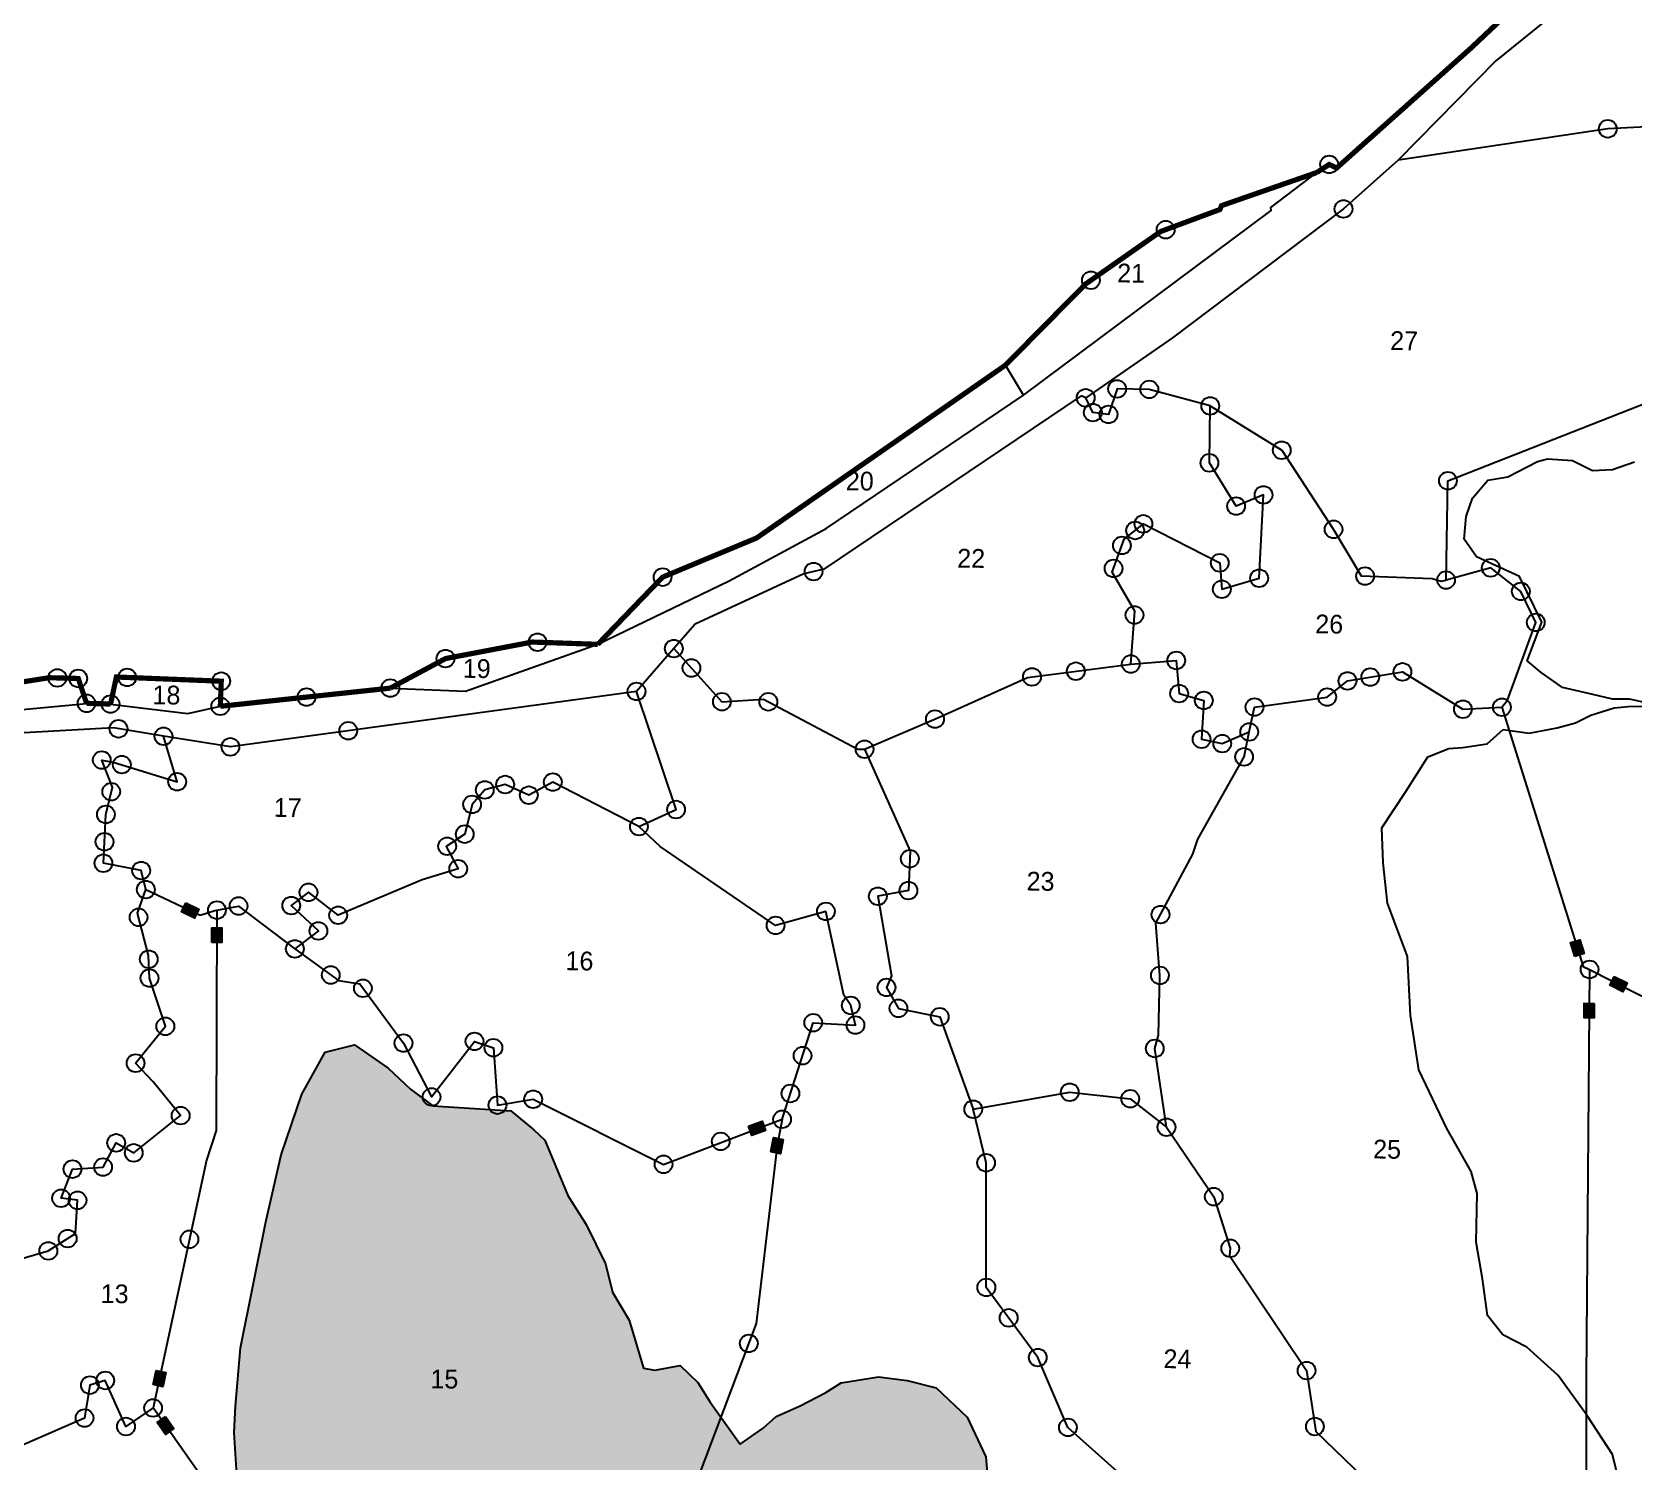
# Model space of a CAD drawing. Header units: metres. Extents: x 278897 to 282201, y 2048800 to 2051340.
# Drawn here: x 280429 to 281058, y 2049864 to 2050426 of the extents above; entities that cross this region are included whole.
import ezdxf
from ezdxf.enums import TextEntityAlignment as Align

# ---------------------------------------------------------------- set-up
doc = ezdxf.new("R2010")
doc.units = ezdxf.units.M
doc.header["$MEASUREMENT"] = 0
for name, color, linetype in [('POLY_HATCH', 12, 'Continuous'), ('POLY_PARCEL', 6, 'Continuous'), ('POLY_ROAD', 30, 'Continuous'), ('SYM_STONE', 1, 'Continuous'), ('TEXT_PARCEL', 7, 'Continuous'), ('V_BOUND_LINE', 7, 'Continuous'), ('VILLAGE BOUNDRY', 15, 'Continuous')]:
    doc.layers.add(name, color=color, linetype=linetype)
doc.styles.add('TEXT_MAP', font='KRDEV050.TTF')

# ---------------------------------------------------------------- blocks, each defined once
blk = doc.blocks.new('STONE')
blk.add_circle((0, 0), 0.851)
blk = doc.blocks.new('STONESQUAREFILLED')
blk.add_hatch(color=256).paths.add_polyline_path([(0.7, -0.48), (0.7, 0.48), (-0.7, 0.48), (-0.7, -0.48)])
blk.add_lwpolyline([(-0.7, 0.48), (0.7, 0.48), (0.7, -0.48), (-0.7, -0.48)], close=True)
blk = doc.blocks.new('684')
at = {"layer": 'POLY_HATCH'}
h = blk.add_hatch(dxfattribs=at)
h.set_pattern_fill('ZIGZAG', color=256, scale=42.484008, angle=-1.35925, style=0)
h.set_pattern_definition([(358.64075, (278699.998, 2048520.7007), (5.4349776, 5.183036), [5.310501, -5.310501]), (88.64075, (278705.307, 2048520.5747), (-5.183036, 5.4349776), [5.310501, -5.310501])])
h.paths.add_polyline_path([(281570.02, 2049488.37), (281649.15, 2049554.73), (281690.52, 2049590.84), (281682.22, 2049591.17), (281674.45, 2049587.01), (281672.12, 2049585.79), (281669.65, 2049589.42), (281667.48, 2049594.84), (281666.81, 2049598.94), (281670.27, 2049604.48), (281679.44, 2049614.23), (281686.89, 2049626.32), (281691.08, 2049630.56), (281693.17, 2049632.55), (281698.14, 2049637.29), (281702.08, 2049641.79), (281708.89, 2049648.79), (281723.08, 2049664.8), (281724.17, 2049667.84), (281731.93, 2049671.49), (281737.69, 2049677.48), (281746.59, 2049682.52), (281754.94, 2049689.73), (281758.91, 2049695.77), (281766.17, 2049699.94), (281773.62, 2049701.55), (281778.71, 2049700.41), (281782.49, 2049698.27), (281789.85, 2049701.38), (281795.81, 2049699.24), (281803, 2049700.6), (281809.46, 2049693.04), (281810.9, 2049688.91), (281809.74, 2049683.07), (281809.15, 2049680.01), (281810.15, 2049679.09), (281886.43, 2049680.26), (281902.61, 2049692.64), (281906.47, 2049694.45), (281921.4, 2049701.08), (281927.73, 2049706.81), (281935.27, 2049710.12), (281947.5, 2049716.66), (281958.93, 2049719.8), (281977.4, 2049728.25), (281989.41, 2049739.24), (282002.75, 2049752.26), (282007.8, 2049757.54), (282008.85, 2049761.96), (282005.29, 2049765.53), (281999.26, 2049769.69), (281992.13, 2049770.59), (281991.72, 2049773.2), (281992.28, 2049776.68), (281993.72, 2049783.95), (281984.43, 2049787.51), (281964.94, 2049789.4), (281945.7, 2049788.58), (281931.09, 2049788.45), (281918.33, 2049786.38), (281899.94, 2049778.68), (281884.4, 2049766.35), (281870.16, 2049762.09), (281864.61, 2049762.22), (281849.74, 2049758.13), (281835.07, 2049755.78), (281826.92, 2049753.59), (281813.57, 2049753.43), (281800.38, 2049750.1), (281789.84, 2049754.64), (281771.24, 2049760.48), (281764.49, 2049763.97), (281753.31, 2049767.89), (281748.13, 2049770.55), (281739.59, 2049772.03), (281736.83, 2049776.54), (281731.61, 2049777.45), (281723.38, 2049781.71), (281712.29, 2049782.92), (281706.63, 2049785.44), (281697.33, 2049781.85), (281689.53, 2049774.42), (281687.02, 2049769.08), (281685.72, 2049761.17), (281682.58, 2049742.36), (281685.14, 2049736.58), (281689.81, 2049726.52), (281694.86, 2049718.46), (281694.71, 2049712.12), (281691.07, 2049705.7), (281685.85, 2049699.95), (281665.44, 2049690.27), (281660.41, 2049685.63), (281655.48, 2049678.6), (281648.59, 2049669.56), (281641.05, 2049654.54), (281638.38, 2049642.7), (281636.12, 2049634.5), (281628.7, 2049629.76), (281619.13, 2049628.08), (281610.71, 2049620.97), (281603.34, 2049611.94), (281601.56, 2049603.89), (281596.65, 2049597.81), (281595.14, 2049594.2), (281590.48, 2049586.42), (281582.91, 2049575.33), (281580.18, 2049567.62), (281576.05, 2049560.57), (281574.84, 2049536.63), (281574.11, 2049539.34), (281573.22, 2049541.9), (281572.88, 2049547.63), (281571.67, 2049557.02), (281570.56, 2049570.48), (281570.45, 2049585.88), (281572.33, 2049598.22), (281573.95, 2049606.12), (281576.08, 2049608.77), (281576.97, 2049612.87), (281573.02, 2049620.43), (281570.9, 2049632.8), (281570.52, 2049657.09), (281569.2, 2049668.4), (281568.85, 2049680.15), (281569.75, 2049698.46), (281564.81, 2049711.28), (281557.61, 2049722.25), (281556.54, 2049744.1), (281207.33, 2049725.93), (281200.81, 2049727.24), (281197.97, 2049728.84), (281189.52, 2049729.62), (281186.11, 2049732.01), (281180.39, 2049734.07), (281174.43, 2049734.4), (281169.63, 2049730.76), (281152.31, 2049730.59), (281147.65, 2049728.97), (281133.86, 2049723.53), (281128.06, 2049722.13), (281110.4, 2049715.82), (281107.44, 2049713), (281100.34, 2049705.48), (281099.29, 2049702.04), (281096.14, 2049690.77), (281097.06, 2049680.75), (281102.29, 2049674.28), (281107.59, 2049667.3), (281117.47, 2049653.99), (281121.41, 2049649.86), (281128.18, 2049643.16), (281135.03, 2049639.92), (281139.91, 2049634.61), (281147.14, 2049631.17), (281153.47, 2049622.17), (281157.45, 2049619.77), (281164.36, 2049611.15), (281171.03, 2049608.1), (281170.01, 2049605.63), (281166.54, 2049605.52), (281161.39, 2049607.56), (281152.31, 2049608.96), (281138.36, 2049606.62), (281135.36, 2049604.03), (281134.17, 2049598.98), (281131.89, 2049593.16), (281131.98, 2049585.68), (281131.07, 2049580.89), (281125.04, 2049585.84), (281122.52, 2049592.31), (281117.13, 2049601.79), (281109.16, 2049615.06), (281105.98, 2049627.42), (281101.14, 2049648.64), (281095.29, 2049661.06), (281092.51, 2049668.07), (281086.32, 2049677.3), (281081.93, 2049685.78), (281076.65, 2049689.07), (281074.67, 2049696.06), (281071.55, 2049699.61), (281063.51, 2049698.46), (281055.17, 2049696.26), (281052.05, 2049692.82), (281048.38, 2049691.61), (281042.92, 2049686.67), (281035.9, 2049683.89), (281006.13, 2049687.06), (281007.22, 2049679.81), (281008.21, 2049668.47), (281008.01, 2049647.11), (281007.11, 2049635.5), (280999.31, 2049628.15), (280999.73, 2049637.43), (280997.13, 2049655.47), (280991.91, 2049665.49), (280987.37, 2049669.84), (280984.7, 2049676.56), (280976.06, 2049678.59), (280971.68, 2049690), (280969.92, 2049701.15), (280965.37, 2049715.69), (280959.13, 2049725.33), (280947.29, 2049737.32), (280935.69, 2049742.24), (280919.81, 2049745.85), (280913.88, 2049742.96), (280906.23, 2049747.28), (280898.61, 2049749.69), (280895.14, 2049756.84), (280889.2, 2049770.51), (280874.63, 2049795.29), (280872.27, 2049797.77), (280861.9, 2049803.67), (280856.53, 2049807.23), (280850.12, 2049813.58), (280849.26, 2049819.86), (280846.34, 2049841.54), (280844.31, 2049849.66), (280843.69, 2049857.76), (280836.2, 2049874.09), (280823.76, 2049886.1), (280811.91, 2049889.21), (280800.23, 2049890.9), (280785.02, 2049888.64), (280778.66, 2049884.75), (280768.22, 2049879.34), (280758.42, 2049875.13), (280753.06, 2049870.41), (280743.61, 2049863.97), (280731.58, 2049881.3), (280726.52, 2049889.29), (280719.41, 2049896.33), (280709.06, 2049894.55), (280704.44, 2049895.47), (280698.84, 2049914.99), (280692.24, 2049926.46), (280689.48, 2049938.04), (280681.78, 2049954.17), (280674.38, 2049966.06), (280665.21, 2049988.83), (280660.86, 2049992.98), (280651.55, 2050000.87), (280619.68, 2050003.24), (280610.65, 2050010.08), (280601.76, 2050018.77), (280588.04, 2050028.39), (280576.05, 2050025.64), (280566.35, 2050008.5), (280557.68, 2049983.87), (280551.17, 2049956.62), (280540.26, 2049905.38), (280538.09, 2049881.68), (280537.43, 2049870.99), (280538.38, 2049851.38), (280551.21, 2049838.55), (280549.83, 2049831.72), (280545.98, 2049822.72), (280548.6, 2049809.46), (280538.51, 2049797.13), (280536.47, 2049787.89), (280527.88, 2049766.28), (280526.48, 2049758.64), (280528.06, 2049748.31), (280547.06, 2049731.5), (280548.5, 2049723.99), (280548.44, 2049704.27), (280554.79, 2049690.99), (280554.88, 2049686.14), (280554.37, 2049681.91), (280552.73, 2049680.94), (280550.85, 2049678.16), (280555.48, 2049668.96), (280558.09, 2049651.12), (280563.88, 2049630.66), (280568.68, 2049620.24), (280569.52, 2049612.95), (280562.57, 2049601.2), (280551.79, 2049615.13), (280547.16, 2049615.85), (280542.48, 2049614.75), (280531.99, 2049615.2), (280529.72, 2049621.72), (280530.84, 2049626.54), (280531.62, 2049633.79), (280532.59, 2049640.63), (280539.58, 2049645.72), (280543.07, 2049650.11), (280513.77, 2049641.52), (280510.84, 2049671.48), (280491.03, 2049682.94), (280484.65, 2049678.25), (280478.79, 2049678.38), (280476.55, 2049677.43), (280468.82, 2049666.71), (280465.6, 2049659.11), (280459.18, 2049652.39), (280452.5, 2049651.74), (280445.04, 2049652.53), (280439.09, 2049648.63), (280437.35, 2049643.42), (280435.36, 2049602.47), (280438.6, 2049593.91), (280443.39, 2049591.37), (280455.17, 2049576.6), (280446.46, 2049575.8), (280444.83, 2049575.23), (280427.78, 2049571.8), (280407.32, 2049518.56), (280411.53, 2049508.76), (280422.79, 2049497.79), (280435.64, 2049494.26), (280433.08, 2049488.86), (280428.82, 2049488.16), (280417.94, 2049491.34), (280409.44, 2049490.74), (280400.88, 2049487.91), (280395.01, 2049487.24), (280383.49, 2049478.63), (280382.33, 2049472.6), (280382.81, 2049467.13), (280387.5, 2049460.56), (280392.07, 2049457.02), (280403.8, 2049449.06), (280408.37, 2049445.72), (280401.45, 2049443.46), (280397.1, 2049439.33), (280391.42, 2049438.25), (280382.45, 2049435.03), (280377.45, 2049440.08), (280374.85, 2049441.16), (280371.22, 2049441.65), (280365.24, 2049436.54), (280360.53, 2049434.02), (280357.74, 2049418.54), (280354.33, 2049411.35), (280340.22, 2049395.53), (280337.5, 2049391.55), (280336.77, 2049386.52), (280336.72, 2049375.82), (280331.71, 2049377.75), (280313.32, 2049377.58), (280601.18, 2049180.77), (280606.9, 2049185.61), (280620.91, 2049190.05), (280634.69, 2049199.8), (280642.91, 2049205), (280661.07, 2049209.75), (280664.75, 2049216.3), (280671.47, 2049219.67), (280677.99, 2049223.25), (280693.42, 2049226.61), (280705.02, 2049234.22), (280712.23, 2049241.1), (280718.07, 2049242.2), (280726.83, 2049244.07), (280731.55, 2049250.8), (280741.79, 2049257.91), (280751.88, 2049263.06), (280769.07, 2049270.74), (280779.65, 2049279.2), (280784.27, 2049281.58), (280788.66, 2049282.92), (280791.61, 2049285.14), (280795.55, 2049284.83), (280802.65, 2049286.95), (280815.72, 2049295.55), (280823.9, 2049299.09), (280830.64, 2049303.49), (280838.57, 2049305.38), (280848.47, 2049311.57), (280856.89, 2049311.25), (280866.23, 2049311.24), (280875.57, 2049311.43), (280879.06, 2049309.9), (280881.83, 2049304.44), (280883.29, 2049304.41), (280884.44, 2049300.65), (280887.68, 2049297.25), (280895.8, 2049298.3), (280899.71, 2049296.97), (280905.71, 2049296.2), (280905.37, 2049290.82), (280912.81, 2049289.6), (280919.87, 2049280.73), (280929.74, 2049277.18), (280940.36, 2049269.87), (280953.17, 2049256.82), (280960.72, 2049251.66), (280966.75, 2049251.93), (280976.19, 2049247.77), (280976.96, 2049245.26), (280989.01, 2049237.1), (280991.28, 2049236.63), (280994.67, 2049230.74), (280998.3, 2049226.3), (281000.54, 2049224.38), (281000.5, 2049214.22), (280999.38, 2049202.01), (280994.49, 2049196.74), (280991.15, 2049186.94), (280990.84, 2049182.38), (280991.21, 2049180.51), (281000.74, 2049188.58), (281007.37, 2049188.21), (281032.76, 2049186.79), (281053.33, 2049187.97), (281075.13, 2049188.69), (281085.35, 2049190.94), (281112.4, 2049194.03), (281126.7, 2049193.27), (281132.52, 2049193.76), (281142.95, 2049196.41), (281160.53, 2049188.74), (281168.53, 2049185.03), (281179.57, 2049178.13), (281184.97, 2049169.5), (281188.16, 2049163.83), (281189.33, 2049158.76), (281293.57, 2049248.05), (281424.54, 2049359.75), (281466.76, 2049396.67), (281473.6, 2049400.99)])
h.paths.add_polyline_path([(280843.33, 2049524.96), (280835.53, 2049518.63), (280827.88, 2049512.72), (280824.84, 2049516.33), (280821.74, 2049517.11), (280819.12, 2049519.87), (280808.86, 2049529.6), (280803.05, 2049529.6), (280799.11, 2049531.11), (280789.14, 2049532.44), (280777.27, 2049528.05), (280774.23, 2049525.43), (280768.57, 2049513.67), (280763.71, 2049499.9), (280762.45, 2049506.59), (280757.93, 2049513.35), (280753.73, 2049521.38), (280748.74, 2049526.18), (280740.67, 2049532.46), (280739.66, 2049538.01), (280737.13, 2049544.87), (280731.51, 2049555.01), (280729.51, 2049560.15), (280724.38, 2049571.18), (280720.76, 2049573.96), (280711.98, 2049574.31), (280707.55, 2049572.57), (280695.51, 2049572.86), (280685.5, 2049569.41), (280680.43, 2049564.58), (280668.7, 2049556.97), (280666.39, 2049549.37), (280663.64, 2049541.08), (280662.75, 2049533.41), (280663.62, 2049528.14), (280663.42, 2049519.93), (280661.31, 2049514.6), (280660.94, 2049504.69), (280646.61, 2049504.32), (280640.43, 2049500.65), (280631.87, 2049498.3), (280622.4, 2049493.28), (280616.75, 2049488.46), (280613.18, 2049481.18), (280612.3, 2049474.87), (280613.92, 2049457.96), (280618.55, 2049446.51), (280616.48, 2049446.97), (280606.15, 2049445.26), (280601.85, 2049448.97), (280596.25, 2049451.68), (280589.51, 2049450.04), (280582.03, 2049449.7), (280577.33, 2049447.23), (280569.62, 2049447.93), (280563.75, 2049450.39), (280558.56, 2049449.22), (280552.25, 2049443.96), (280543.44, 2049441.86), (280538.68, 2049436.82), (280532.69, 2049433.87), (280526.59, 2049426.8), (280524.43, 2049422.73), (280523.75, 2049415.79), (280526.72, 2049399.75), (280534.73, 2049389.78), (280534.1, 2049387.19), (280542.8, 2049372.52), (280539.76, 2049371.25), (280536.69, 2049373.3), (280529.99, 2049371.76), (280524.59, 2049371.32), (280510.03, 2049363.01), (280504.38, 2049364), (280498.07, 2049366.84), (280489.53, 2049365.48), (280484.07, 2049362.5), (280471.37, 2049358.97), (280471.92, 2049364.06), (280474.72, 2049368.38), (280481.37, 2049374.18), (280486.06, 2049374.63), (280488.79, 2049376.27), (280496.04, 2049388.48), (280489.34, 2049392.89), (280496.28, 2049410.43), (280498.7, 2049410.94), (280506.11, 2049417.9), (280508.53, 2049424.22), (280510.73, 2049433.38), (280510.25, 2049442.88), (280515.48, 2049454.37), (280520.36, 2049456.95), (280526.53, 2049470.36), (280528.47, 2049486.74), (280541.92, 2049509.8), (280551.81, 2049537.14), (280558.62, 2049543.07), (280563.25, 2049559.11), (280567.98, 2049567.21), (280573.66, 2049573.59), (280580.08, 2049580.32), (280584.49, 2049581.21), (280587.99, 2049585.38), (280592.55, 2049586.4), (280594.73, 2049588.62), (280597.06, 2049591.39), (280598.93, 2049598.43), (280601.39, 2049606.45), (280599.54, 2049618.25), (280600.14, 2049631.55), (280601.34, 2049634.22), (280601.6, 2049639.03), (280601.77, 2049646.39), (280599.33, 2049651.51), (280600.46, 2049657.29), (280601.88, 2049669.58), (280598.99, 2049679.14), (280596.1, 2049688.56), (280598.2, 2049693.54), (280595.34, 2049708.27), (280594.11, 2049712.62), (280601.13, 2049727.61), (280604.66, 2049741.63), (280605.73, 2049756.91), (280609.01, 2049763.49), (280610.28, 2049775.22), (280616.84, 2049783.14), (280623.86, 2049792.18), (280626.92, 2049801.74), (280632.26, 2049805.58), (280638.27, 2049807.98), (280643.23, 2049808.01), (280649.32, 2049795.96), (280655.19, 2049792.28), (280664.58, 2049782), (280672.57, 2049772.18), (280677.17, 2049760.94), (280682.36, 2049752.74), (280693.42, 2049753.04), (280696.89, 2049749.7), (280705.35, 2049741.99), (280711.63, 2049731.93), (280719.53, 2049724.23), (280730.73, 2049718.44), (280736.3, 2049712.29), (280746.25, 2049701.71), (280750.43, 2049698.49), (280751.48, 2049694.93), (280756.69, 2049686.7), (280763.25, 2049676.49), (280768.01, 2049667.87), (280769.38, 2049659.91), (280770.96, 2049648.68), (280775.58, 2049634.04), (280778.11, 2049621.23), (280778.01, 2049611.17), (280778.26, 2049603.52), (280782.53, 2049592.23), (280782.66, 2049585.85), (280781.99, 2049580.11), (280783.11, 2049573.28), (280787.76, 2049566.23), (280795.43, 2049561.23), (280803.49, 2049554.38), (280829.36, 2049533.23)], flags=16)
for points in [[(281057.58, 2050152.11), (281068.26, 2050150.52), (281079.68, 2050152.48), (281087.09, 2050154.53), (281093.41, 2050157.5), (281102.9, 2050160.45), (281108.72, 2050160.98), (281115.63, 2050161.04)], [(281117.22, 2050162.12), (281109.23, 2050163.87), (281102.32, 2050164.03), (281094.33, 2050166.01), (281081.91, 2050168.98), (281073.36, 2050175.2), (281067.67, 2050180.02), (281073.85, 2050195.7), (281064.92, 2050214.42), (281047.49, 2050222.63), (281042.53, 2050229.89), (281043.42, 2050239.01), (281046.05, 2050246.53), (281052.47, 2050253.73), (281060.55, 2050255), (281072.75, 2050261.18), (281076.79, 2050262.2), (281087.03, 2050261.51), (281095.19, 2050257.3), (281103.22, 2050257.56), (281112.22, 2050260.69)], [(280538.38, 2049851.38), (280537.43, 2049870.99), (280538.09, 2049881.68), (280540.26, 2049905.38), (280551.17, 2049956.62), (280557.68, 2049983.87), (280566.35, 2050008.5), (280576.05, 2050025.64), (280588.04, 2050028.39), (280601.76, 2050018.77), (280610.65, 2050010.08), (280619.68, 2050003.24), (280651.55, 2050000.87), (280660.86, 2049992.98), (280665.21, 2049988.83), (280674.38, 2049966.06), (280681.78, 2049954.17), (280689.48, 2049938.04), (280692.24, 2049926.46), (280698.84, 2049914.99), (280704.44, 2049895.47), (280709.06, 2049894.55), (280719.41, 2049896.33), (280726.52, 2049889.29), (280731.58, 2049881.3), (280743.61, 2049863.97), (280753.06, 2049870.41), (280758.42, 2049875.13), (280768.22, 2049879.34), (280778.66, 2049884.75), (280785.02, 2049888.64), (280800.23, 2049890.9), (280811.91, 2049889.21), (280823.76, 2049886.1), (280836.2, 2049874.09), (280843.69, 2049857.76), (280844.31, 2049849.66)], [(281101.7, 2049844.93), (281099.07, 2049856.14), (281088.74, 2049872.21), (281077.31, 2049888.54), (281064.64, 2049900.21), (281054.95, 2049905.35), (281048.67, 2049913.3), (281046.79, 2049928.28), (281044.39, 2049943.19), (281045.09, 2049963.02), (281042.62, 2049972), (281033, 2049989.62), (281021.75, 2050013.74), (281018.68, 2050035.83), (281017.69, 2050059.93), (281009.73, 2050081.75), (281008.12, 2050098.29), (281007.79, 2050112.56), (281017.73, 2050127.19), (281026.76, 2050141.25), (281035.32, 2050144.61), (281041.13, 2050144.92), (281050.98, 2050146.25), (281057.58, 2050152.11)]]:
    blk.add_lwpolyline(points, dxfattribs=at)
at = {"layer": 'POLY_PARCEL'}
for points in [[(281126.68, 2050397.42), (281102.8, 2050396.5), (281017.22, 2050384.61)], [(280863.5, 2050290.44), (280856.29, 2050302.72)], [(280939.58, 2050285.25), (280914.83, 2050292.24), (280901.7, 2050292.55), (280898.09, 2050282.2), (280891.71, 2050283.02), (280888.86, 2050289.05)], [(280906.11, 2050180.37), (280907.97, 2050201.86), (280898.92, 2050217.9), (280903.95, 2050231.24), (280911.84, 2050237.45), (280942.78, 2050221.23), (280943.53, 2050210.44), (280958.79, 2050214.79), (280960.94, 2050248.73), (280949.72, 2050244.29), (280939.03, 2050262.04), (280939.58, 2050285.25)], [(280939.58, 2050285.25), (280968.55, 2050266.86), (280989.33, 2050234.4), (281000.33, 2050215.29), (281029.26, 2050213.93), (281032.94, 2050212.83), (281034.96, 2050213.26)], [(281034.96, 2050213.26), (281036.17, 2050253.72), (281118.43, 2050285.04)], [(281057.21, 2050161.15), (281059.54, 2050164.03), (281071.37, 2050195.59), (281065.41, 2050208.31), (281053.22, 2050218.04), (281034.96, 2050213.26)], [(280719.91, 2050188.62), (280739.31, 2050166.74), (280756.23, 2050167.58), (280794.5, 2050146.8), (280797.23, 2050146.74)], [(280797.23, 2050146.74), (280827.48, 2050159.35), (280863.9, 2050175.31), (280906.11, 2050180.37)], [(280906.11, 2050180.37), (280924.66, 2050181.61), (280925.69, 2050168.12), (280935.72, 2050165.19), (280934.67, 2050149.4), (280943.05, 2050147.52), (280954.12, 2050152.17)], [(280704.93, 2050116.2), (280720.13, 2050122.99), (280704.52, 2050171.3)], [(280954.12, 2050152.17), (280956.34, 2050162.3), (280986.01, 2050166.06), (280994.36, 2050172.57), (281016.81, 2050176.01), (281041.29, 2050160.53), (281057.21, 2050161.15)], [(281057.21, 2050161.15), (281089.2, 2050055.11), (281091.81, 2050053.91)], [(280503.67, 2050092.61), (280501.86, 2050100.37), (280486.51, 2050103.55), (280487.73, 2050123.43), (280490.48, 2050134.56), (280486.26, 2050145.61), (280490.97, 2050144.75), (280516.92, 2050136.42), (280511.54, 2050155.02)], [(280918.69, 2049991.4), (280914.24, 2050023.55), (280915.86, 2050028.98), (280916.68, 2050053.3), (280915.25, 2050074.6), (280930.57, 2050102.55), (280932.71, 2050108.71), (280951.89, 2050142.04), (280954.12, 2050152.17)], [(280797.23, 2050146.74), (280815.38, 2050105.08), (280814.5, 2050088.96), (280802.02, 2050086.77), (280807.25, 2050054.23), (280805.15, 2050049.56), (280809.92, 2050041), (280826.73, 2050037.37), (280840, 2049999.55)], [(280704.93, 2050116.2), (280670.02, 2050134.7), (280660.18, 2050129.46), (280650.58, 2050133.91), (280642.26, 2050131.8), (280637.02, 2050125.93), (280633.89, 2050113.85), (280626.33, 2050108.86), (280631.09, 2050099.79), (280616.39, 2050095.42), (280581.95, 2050081.31), (280569.97, 2050090.8), (280562.87, 2050085.49), (280573.83, 2050075.03), (280564.16, 2050067.81)], [(280762.03, 2049996.26), (280775.17, 2050035.51), (280792.32, 2050034.36), (280790.52, 2050042.37), (280787.69, 2050046.55), (280780.78, 2050080.81), (280760.23, 2050075.32), (280713.45, 2050108.04), (280704.93, 2050116.2)], [(280430.72, 2049890.99), (280429.56, 2049894.75), (280415.42, 2049907.52), (280420.28, 2049934.03), (280462.39, 2049945.73), (280473.51, 2049952.68), (280474.52, 2049966.24), (280467.82, 2049967.14), (280472.58, 2049978.97), (280485.05, 2049979.67), (280490.51, 2049989.5), (280497.63, 2049985.35), (280516.91, 2050000.32), (280505.79, 2050014.27), (280498.75, 2050021.9), (280511.05, 2050036.79), (280504.8, 2050056.51), (280504.53, 2050065.72), (280500.2, 2050082.99), (280503.67, 2050092.61)], [(280503.67, 2050092.61), (280525.65, 2050081.92), (280531.67, 2050083.76), (280532.57, 2050083.93)], [(280532.57, 2050083.93), (280531.27, 2049994.05), (280527.21, 2049982.07), (280504.43, 2049881.27)], [(280532.57, 2050083.93), (280541.42, 2050085.52), (280564.16, 2050067.81)], [(280564.16, 2050067.81), (280581.77, 2050054.7), (280590.45, 2050053.25), (280608.05, 2050028.95), (280619.29, 2050006.86), (280637, 2050029.34), (280644.66, 2050026.67), (280646.09, 2050003.24), (280660.67, 2050005.51), (280713.54, 2049978.41), (280762.03, 2049996.26)], [(281091.81, 2050053.91), (281088.62, 2049887.62)], [(281091.81, 2050053.91), (281240.55, 2049976.36), (281489.78, 2049847.15), (281793.62, 2049680.85)], [(280840, 2049999.55), (280879.42, 2050006.07), (280904.05, 2050003.17), (280918.69, 2049991.4)], [(280762.03, 2049996.26), (280759.86, 2049985.57), (280750.67, 2049913.13), (280683.26, 2049740.26), (280679.49, 2049736.45)], [(281044.71, 2049711.74), (281041.85, 2049716.78), (280995.3, 2049781.05), (280959.57, 2049825.36), (280950.8, 2049822.34), (280909.47, 2049839.96), (280877.25, 2049869.46), (280865.25, 2049898.06), (280844.57, 2049926.87), (280845.02, 2049977.66), (280840, 2049999.55)], [(280918.69, 2049991.4), (280937.64, 2049962.88), (280944.16, 2049941.77), (280943.84, 2049938.79), (280974.78, 2049891.61), (280978.21, 2049866.74), (281001.28, 2049844.09), (281006.18, 2049830.56), (281031.04, 2049778.56), (281087.61, 2049774.73)], [(280504.43, 2049881.27), (280493.3, 2049873.82), (280485.03, 2049892.68), (280478.77, 2049890.84), (280476.46, 2049877.46), (280449.8, 2049866.15), (280432.08, 2049870.43), (280430.72, 2049890.99)], [(281088.62, 2049887.62), (281087.61, 2049774.73)], [(280546.18, 2049691.81), (280540.23, 2049710.53), (280512.45, 2049788.57), (280541.56, 2049827.39), (280504.43, 2049881.27)]]:
    blk.add_lwpolyline(points, dxfattribs=at)
at = {"layer": 'POLY_ROAD'}
for points in [[(281209.43, 2050553.8), (281090.39, 2050450.82), (281057.51, 2050424.62), (281017.22, 2050384.61)], [(280863.5, 2050290.44), (280965.28, 2050364.66), (280965.14, 2050365.81), (280984.05, 2050379.93)], [(281017.22, 2050384.61), (280994.76, 2050364.96), (280924.49, 2050313.21), (280888.86, 2050289.05)], [(280688.96, 2050190.66), (280742.8, 2050215.93), (280782.47, 2050236.87), (280863.5, 2050290.44)], [(280888.86, 2050289.05), (280887.07, 2050289.92), (280781.45, 2050220.3), (280773.18, 2050218.52), (280728.7, 2050198.44), (280719.91, 2050188.62)], [(280604.2, 2050173.69), (280634.81, 2050172.19), (280688.96, 2050190.66)], [(280719.91, 2050188.62), (280704.52, 2050171.3)], [(280704.52, 2050171.3), (280538.75, 2050150.43), (280511.54, 2050155.02)], [(280362.65, 2050138.86), (280364.48, 2050138.41), (280406.25, 2050157.66), (280435.23, 2050165.03), (280480.32, 2050168.78)], [(280490.08, 2050168.39), (280521.57, 2050164.15), (280534.83, 2050167.01)], [(280491.21, 2050158.63), (280440.07, 2050156.39), (280434.44, 2050151.86), (280380.98, 2050132.56), (280364.37, 2050122.12)], [(280511.54, 2050155.02), (280491.21, 2050158.63)]]:
    blk.add_lwpolyline(points, dxfattribs=at)
at = {"layer": 'V_BOUND_LINE', "const_width": 2.12}
for points in [[(281448.71, 2050748.8), (281422.43, 2050742.05), (281317.12, 2050670.58), (281248.67, 2050612.36), (281184.22, 2050556.56), (281180.34, 2050555.22), (281083.37, 2050463.2), (281047.4, 2050429.99), (280992.11, 2050381.66), (280989.1, 2050383.17), (280984.05, 2050379.93)], [(280984.05, 2050379.93), (280945.06, 2050366.84), (280944.38, 2050365.26), (280920.14, 2050356.55), (280889.36, 2050335.5), (280856.29, 2050302.72)], [(280856.29, 2050302.72), (280754.14, 2050233.34), (280715.64, 2050217.77), (280688.96, 2050190.66)], [(280688.96, 2050190.66), (280662.22, 2050191.87), (280626.82, 2050185.51), (280604.2, 2050173.69)], [(280480.32, 2050168.78), (280477.03, 2050178.95), (280465.19, 2050179.39), (280406.73, 2050170.84), (280362.22, 2050148), (280362.65, 2050138.86)], [(280534.83, 2050167.01), (280535.31, 2050177.24), (280492.58, 2050179.38), (280490.08, 2050168.39)], [(280604.2, 2050173.69), (280534.83, 2050167.01)], [(280490.08, 2050168.39), (280480.32, 2050168.78)]]:
    blk.add_lwpolyline(points, dxfattribs=at)
at = {"layer": 'SYM_STONE'}
for name, p, xscale, yscale, zscale, rotation in [('STONE', (281102.8, 2050396.5), 4.248400771356947, 4.248400771356947, 4.248400771356947, 358.6407536156295), ('STONE', (280989.1, 2050383.17), 4.248400771356947, 4.248400771356947, 4.248400771356947, 358.6407536156295), ('STONE', (280994.76, 2050364.96), 4.248400771356947, 4.248400771356947, 4.248400771356947, 358.6407536156295), ('STONE', (280922.18, 2050357.28), 4.248400771356947, 4.248400771356947, 4.248400771356947, 358.6407536156295), ('STONE', (280891.49, 2050336.96), 4.248400771356947, 4.248400771356947, 4.248400771356947, 358.6407536156295), ('STONE', (280901.7, 2050292.55), 4.248400771356947, 4.248400771356947, 4.248400771356947, 358.6407536156295), ('STONE', (280914.83, 2050292.24), 4.248400771356947, 4.248400771356947, 4.248400771356947, 358.6407536156295), ('STONE', (280888.86, 2050289.05), 4.248400771356947, 4.248400771356947, 4.248400771356947, 358.6407536156295), ('STONE', (280939.58, 2050285.25), 4.248400771356947, 4.248400771356947, 4.248400771356947, 358.6407536156295), ('STONE', (280891.71, 2050283.02), 4.248400771356947, 4.248400771356947, 4.248400771356947, 358.6407536156295), ('STONE', (280898.09, 2050282.2), 4.248400771356947, 4.248400771356947, 4.248400771356947, 358.6407536156295), ('STONE', (280968.55, 2050266.86), 4.248400771356947, 4.248400771356947, 4.248400771356947, 358.6407536156295), ('STONE', (280939.03, 2050262.04), 4.248400771356947, 4.248400771356947, 4.248400771356947, 358.6407536156295), ('STONE', (281036.17, 2050253.72), 4.248400771356947, 4.248400771356947, 4.248400771356947, 358.6407536156295), ('STONE', (280960.94, 2050248.73), 4.248400771356947, 4.248400771356947, 4.248400771356947, 358.6407536156295), ('STONE', (280949.72, 2050244.29), 4.248400771356947, 4.248400771356947, 4.248400771356947, 358.6407536156295), ('STONE', (280908.45, 2050234.78), 4.248400771356947, 4.248400771356947, 4.248400771356947, 358.6407536156295), ('STONE', (280911.84, 2050237.45), 4.248400771356947, 4.248400771356947, 4.248400771356947, 358.6407536156295), ('STONE', (280989.33, 2050234.4), 4.248400771356947, 4.248400771356947, 4.248400771356947, 358.6407536156295), ('STONE', (280903.01, 2050228.73), 4.248400771356947, 4.248400771356947, 4.248400771356947, 358.6407536156295), ('STONE', (280777.2, 2050219.39), 4.248400771356947, 4.248400771356947, 4.248400771356947, 358.6407536156295), ('STONE', (280899.49, 2050219.41), 4.248400771356947, 4.248400771356947, 4.248400771356947, 358.6407536156295), ('STONE', (280942.78, 2050221.23), 4.248400771356947, 4.248400771356947, 4.248400771356947, 358.6407536156295), ('STONE', (280715.64, 2050217.77), 4.248400771356947, 4.248400771356947, 4.248400771356947, 358.6407536156295), ('STONE', (280958.79, 2050214.79), 4.248400771356947, 4.248400771356947, 4.248400771356947, 358.6407536156295), ('STONE', (281001.97, 2050215.21), 4.248400771356947, 4.248400771356947, 4.248400771356947, 358.6407536156295), ('STONE', (281034.96, 2050213.26), 4.248400771356947, 4.248400771356947, 4.248400771356947, 358.6407536156295), ('STONE', (281053.22, 2050218.04), 4.248400771356947, 4.248400771356947, 4.248400771356947, 358.6407536156295), ('STONE', (280943.53, 2050210.44), 4.248400771356947, 4.248400771356947, 4.248400771356947, 358.6407536156295), ('STONE', (281065.41, 2050208.31), 4.248400771356947, 4.248400771356947, 4.248400771356947, 358.6407536156295), ('STONE', (280907.84, 2050200.33), 4.248400771356947, 4.248400771356947, 4.248400771356947, 358.6407536156295), ('STONE', (281071.37, 2050195.59), 4.248400771356947, 4.248400771356947, 4.248400771356947, 358.6407536156295), ('STONE', (280664.39, 2050191.77), 4.248400771356947, 4.248400771356947, 4.248400771356947, 358.6407536156295), ('STONE', (280719.91, 2050188.62), 4.248400771356947, 4.248400771356947, 4.248400771356947, 358.6407536156295), ('STONE', (280626.82, 2050185.51), 4.248400771356947, 4.248400771356947, 4.248400771356947, 358.6407536156295), ('STONE', (280727.01, 2050180.61), 4.248400771356947, 4.248400771356947, 4.248400771356947, 358.6407536156295), ('STONE', (280906.11, 2050180.37), 4.248400771356947, 4.248400771356947, 4.248400771356947, 358.6407536156295), ('STONE', (280924.66, 2050181.61), 4.248400771356947, 4.248400771356947, 4.248400771356947, 358.6407536156295), ('STONE', (280468.51, 2050179.26), 4.248400771356947, 4.248400771356947, 4.248400771356947, 358.6407536156295), ('STONE', (280477.03, 2050178.95), 4.248400771356947, 4.248400771356947, 4.248400771356947, 358.6407536156295), ('STONE', (280496.98, 2050179.16), 4.248400771356947, 4.248400771356947, 4.248400771356947, 358.6407536156295), ('STONE', (280535.31, 2050177.24), 4.248400771356947, 4.248400771356947, 4.248400771356947, 358.6407536156295), ('STONE', (280604.2, 2050173.69), 4.248400771356947, 4.248400771356947, 4.248400771356947, 358.6407536156295), ('STONE', (280865.78, 2050175.54), 4.248400771356947, 4.248400771356947, 4.248400771356947, 358.6407536156295), ('STONE', (280883.68, 2050177.68), 4.248400771356947, 4.248400771356947, 4.248400771356947, 358.6407536156295), ('STONE', (281003.66, 2050174), 4.248400771356947, 4.248400771356947, 4.248400771356947, 358.6407536156295), ('STONE', (281016.81, 2050176.01), 4.248400771356947, 4.248400771356947, 4.248400771356947, 358.6407536156295), ('STONE', (280480.32, 2050168.78), 4.248400771356947, 4.248400771356947, 4.248400771356947, 358.6407536156295), ('STONE', (280490.08, 2050168.39), 4.248400771356947, 4.248400771356947, 4.248400771356947, 358.6407536156295), ('STONE', (280534.83, 2050167.01), 4.248400771356947, 4.248400771356947, 4.248400771356947, 358.6407536156295), ('STONE', (280569.99, 2050170.39), 4.248400771356947, 4.248400771356947, 4.248400771356947, 358.6407536156295), ('STONE', (280704.52, 2050171.3), 4.248400771356947, 4.248400771356947, 4.248400771356947, 358.6407536156295), ('STONE', (280739.31, 2050166.74), 4.248400771356947, 4.248400771356947, 4.248400771356947, 358.6407536156295), ('STONE', (280925.69, 2050168.12), 4.248400771356947, 4.248400771356947, 4.248400771356947, 358.6407536156295), ('STONE', (280994.36, 2050172.57), 4.248400771356947, 4.248400771356947, 4.248400771356947, 358.6407536156295), ('STONE', (280758.21, 2050166.5), 4.248400771356947, 4.248400771356947, 4.248400771356947, 358.6407536156295), ('STONE', (280935.72, 2050165.19), 4.248400771356947, 4.248400771356947, 4.248400771356947, 358.6407536156295), ('STONE', (280956.34, 2050162.3), 4.248400771356947, 4.248400771356947, 4.248400771356947, 358.6407536156295), ('STONE', (280986.01, 2050166.06), 4.248400771356947, 4.248400771356947, 4.248400771356947, 358.6407536156295), ('STONE', (281041.29, 2050160.53), 4.248400771356947, 4.248400771356947, 4.248400771356947, 358.6407536156295), ('STONE', (281057.21, 2050161.15), 4.248400771356947, 4.248400771356947, 4.248400771356947, 358.6407536156295), ('STONE', (280493.21, 2050158.27), 4.248400771356947, 4.248400771356947, 4.248400771356947, 358.6407536156295), ('STONE', (280511.54, 2050155.02), 4.248400771356947, 4.248400771356947, 4.248400771356947, 358.6407536156295), ('STONE', (280586.88, 2050156.49), 4.248400771356947, 4.248400771356947, 4.248400771356947, 358.6407536156295), ('STONE', (280826.07, 2050158.76), 4.248400771356947, 4.248400771356947, 4.248400771356947, 358.6407536156295), ('STONE', (280538.75, 2050150.43), 4.248400771356947, 4.248400771356947, 4.248400771356947, 358.6407536156295), ('STONE', (280934.67, 2050149.4), 4.248400771356947, 4.248400771356947, 4.248400771356947, 358.6407536156295), ('STONE', (280943.05, 2050147.52), 4.248400771356947, 4.248400771356947, 4.248400771356947, 358.6407536156295), ('STONE', (280954.12, 2050152.17), 4.248400771356947, 4.248400771356947, 4.248400771356947, 358.6407536156295), ('STONE', (280486.26, 2050145.61), 4.248400771356947, 4.248400771356947, 4.248400771356947, 358.6407536156295), ('STONE', (280494.42, 2050143.65), 4.248400771356947, 4.248400771356947, 4.248400771356947, 358.6407536156295), ('STONE', (280797.23, 2050146.74), 4.248400771356947, 4.248400771356947, 4.248400771356947, 358.6407536156295), ('STONE', (280951.89, 2050142.04), 4.248400771356947, 4.248400771356947, 4.248400771356947, 358.6407536156295), ('STONE', (280516.92, 2050136.42), 4.248400771356947, 4.248400771356947, 4.248400771356947, 358.6407536156295), ('STONE', (280670.02, 2050134.7), 4.248400771356947, 4.248400771356947, 4.248400771356947, 358.6407536156295), ('STONE', (280490.01, 2050132.66), 4.248400771356947, 4.248400771356947, 4.248400771356947, 358.6407536156295), ('STONE', (280642.26, 2050131.8), 4.248400771356947, 4.248400771356947, 4.248400771356947, 358.6407536156295), ('STONE', (280650.58, 2050133.91), 4.248400771356947, 4.248400771356947, 4.248400771356947, 358.6407536156295), ('STONE', (280660.18, 2050129.46), 4.248400771356947, 4.248400771356947, 4.248400771356947, 358.6407536156295), ('STONE', (280487.73, 2050123.43), 4.248400771356947, 4.248400771356947, 4.248400771356947, 358.6407536156295), ('STONE', (280637.02, 2050125.93), 4.248400771356947, 4.248400771356947, 4.248400771356947, 358.6407536156295), ('STONE', (280720.13, 2050122.99), 4.248400771356947, 4.248400771356947, 4.248400771356947, 358.6407536156295), ('STONE', (280704.93, 2050116.2), 4.248400771356947, 4.248400771356947, 4.248400771356947, 358.6407536156295), ('STONE', (280487.04, 2050112.29), 4.248400771356947, 4.248400771356947, 4.248400771356947, 358.6407536156295), ('STONE', (280626.7, 2050108.98), 4.248400771356947, 4.248400771356947, 4.248400771356947, 358.6407536156295), ('STONE', (280633.89, 2050113.85), 4.248400771356947, 4.248400771356947, 4.248400771356947, 358.6407536156295), ('STONE', (280486.51, 2050103.55), 4.248400771356947, 4.248400771356947, 4.248400771356947, 358.6407536156295), ('STONE', (280815.21, 2050101.94), 4.248400771356947, 4.248400771356947, 4.248400771356947, 358.6407536156295), ('STONE', (280501.86, 2050100.37), 4.248400771356947, 4.248400771356947, 4.248400771356947, 358.6407536156295), ('STONE', (280631.09, 2050099.79), 4.248400771356947, 4.248400771356947, 4.248400771356947, 358.6407536156295), ('STONE', (280503.67, 2050092.61), 4.248400771356947, 4.248400771356947, 4.248400771356947, 358.6407536156295), ('STONE', (280569.97, 2050090.8), 4.248400771356947, 4.248400771356947, 4.248400771356947, 358.6407536156295), ('STONE', (280814.5, 2050088.96), 4.248400771356947, 4.248400771356947, 4.248400771356947, 358.6407536156295), ('STONESQUAREFILLED', (280521.64, 2050083.87), 4.248400771356946, 4.248400771356946, 4.248400771356946, 334.0435619228175), ('STONE', (280532.57, 2050083.93), 4.248400771356947, 4.248400771356947, 4.248400771356947, 358.6407536156295), ('STONE', (280541.42, 2050085.52), 4.248400771356947, 4.248400771356947, 4.248400771356947, 358.6407536156295), ('STONE', (280562.87, 2050085.49), 4.248400771356947, 4.248400771356947, 4.248400771356947, 358.6407536156295), ('STONE', (280802.02, 2050086.77), 4.248400771356947, 4.248400771356947, 4.248400771356947, 358.6407536156295), ('STONE', (280500.62, 2050081.33), 4.248400771356947, 4.248400771356947, 4.248400771356947, 358.6407536156295), ('STONE', (280581.95, 2050081.31), 4.248400771356947, 4.248400771356947, 4.248400771356947, 358.6407536156295), ('STONE', (280760.23, 2050075.32), 4.248400771356947, 4.248400771356947, 4.248400771356947, 358.6407536156295), ('STONE', (280780.78, 2050080.81), 4.248400771356947, 4.248400771356947, 4.248400771356947, 358.6407536156295), ('STONE', (280917.16, 2050078.1), 4.248400771356947, 4.248400771356947, 4.248400771356947, 358.6407536156295), ('STONESQUAREFILLED', (280532.42, 2050073.71), 4.248400771356946, 4.248400771356946, 4.248400771356946, 89.17696802053139), ('STONE', (280573.83, 2050075.03), 4.248400771356947, 4.248400771356947, 4.248400771356947, 358.6407536156295), ('STONE', (280504.57, 2050064.21), 4.248400771356947, 4.248400771356947, 4.248400771356947, 358.6407536156295), ('STONE', (280564.16, 2050067.81), 4.248400771356947, 4.248400771356947, 4.248400771356947, 358.6407536156295), ('STONESQUAREFILLED', (281086.92, 2050062.65), 4.248400771356947, 4.248400771356947, 4.248400771356947, 106.785863125226), ('STONE', (280504.8, 2050056.51), 4.248400771356947, 4.248400771356947, 4.248400771356947, 358.6407536156295), ('STONE', (280578.69, 2050057), 4.248400771356947, 4.248400771356947, 4.248400771356947, 358.6407536156295), ('STONE', (280591.76, 2050051.45), 4.248400771356947, 4.248400771356947, 4.248400771356947, 358.6407536156295), ('STONE', (280805.15, 2050049.56), 4.248400771356947, 4.248400771356947, 4.248400771356947, 358.6407536156295), ('STONE', (280916.68, 2050053.3), 4.248400771356947, 4.248400771356947, 4.248400771356947, 358.6407536156295), ('STONE', (281091.81, 2050053.91), 4.248400771356947, 4.248400771356947, 4.248400771356947, 358.6407536156295), ('STONESQUAREFILLED', (281103.54, 2050047.8), 4.248400771356947, 4.248400771356947, 4.248400771356947, 332.4621484314225), ('STONE', (280511.05, 2050036.79), 4.248400771356947, 4.248400771356947, 4.248400771356947, 358.6407536156295), ('STONE', (280790.52, 2050042.37), 4.248400771356947, 4.248400771356947, 4.248400771356947, 358.6407536156295), ('STONE', (280809.92, 2050041), 4.248400771356947, 4.248400771356947, 4.248400771356947, 358.6407536156295), ('STONE', (280826.73, 2050037.37), 4.248400771356947, 4.248400771356947, 4.248400771356947, 358.6407536156295), ('STONESQUAREFILLED', (281091.49, 2050037.13), 4.248400771356947, 4.248400771356947, 4.248400771356947, 268.901495622023), ('STONE', (280775.17, 2050035.51), 4.248400771356947, 4.248400771356947, 4.248400771356947, 358.6407536156295), ('STONE', (280792.32, 2050034.36), 4.248400771356947, 4.248400771356947, 4.248400771356947, 358.6407536156295), ('STONE', (280608.05, 2050028.95), 4.248400771356947, 4.248400771356947, 4.248400771356947, 358.6407536156295), ('STONE', (280637, 2050029.34), 4.248400771356947, 4.248400771356947, 4.248400771356947, 358.6407536156295), ('STONE', (280644.66, 2050026.67), 4.248400771356947, 4.248400771356947, 4.248400771356947, 358.6407536156295), ('STONE', (280914.24, 2050023.55), 4.248400771356947, 4.248400771356947, 4.248400771356947, 358.6407536156295), ('STONE', (280498.75, 2050021.9), 4.248400771356947, 4.248400771356947, 4.248400771356947, 358.6407536156295), ('STONE', (280770.68, 2050022.11), 4.248400771356947, 4.248400771356947, 4.248400771356947, 358.6407536156295), ('STONE', (280619.29, 2050006.86), 4.248400771356947, 4.248400771356947, 4.248400771356947, 358.6407536156295), ('STONE', (280660.67, 2050005.51), 4.248400771356947, 4.248400771356947, 4.248400771356947, 358.6407536156295), ('STONE', (280765.54, 2050006.75), 4.248400771356947, 4.248400771356947, 4.248400771356947, 358.6407536156295), ('STONE', (280879.42, 2050006.07), 4.248400771356947, 4.248400771356947, 4.248400771356947, 358.6407536156295), ('STONE', (280516.91, 2050000.32), 4.248400771356947, 4.248400771356947, 4.248400771356947, 358.6407536156295), ('STONE', (280646.09, 2050003.24), 4.248400771356947, 4.248400771356947, 4.248400771356947, 358.6407536156295), ('STONE', (280840, 2049999.55), 4.248400771356947, 4.248400771356947, 4.248400771356947, 358.6407536156295), ('STONE', (280904.05, 2050003.17), 4.248400771356947, 4.248400771356947, 4.248400771356947, 358.6407536156295), ('STONESQUAREFILLED', (280751.81, 2049992.7), 4.248400771356947, 4.248400771356947, 4.248400771356947, 19.1858313661998), ('STONE', (280762.03, 2049996.26), 4.248400771356947, 4.248400771356947, 4.248400771356947, 358.6407536156295), ('STONE', (280918.69, 2049991.4), 4.248400771356947, 4.248400771356947, 4.248400771356947, 358.6407536156295), ('STONE', (280490.51, 2049989.5), 4.248400771356947, 4.248400771356947, 4.248400771356947, 358.6407536156295), ('STONE', (280497.63, 2049985.35), 4.248400771356947, 4.248400771356947, 4.248400771356947, 358.6407536156295), ('STONE', (280736.92, 2049987.52), 4.248400771356947, 4.248400771356947, 4.248400771356947, 358.6407536156295), ('STONESQUAREFILLED', (280759.86, 2049985.57), 4.248400771356946, 4.248400771356946, 4.248400771356946, 78.4890963743885), ('STONE', (280472.58, 2049978.97), 4.248400771356947, 4.248400771356947, 4.248400771356947, 358.6407536156295), ('STONE', (280485.05, 2049979.67), 4.248400771356947, 4.248400771356947, 4.248400771356947, 358.6407536156295), ('STONE', (280713.54, 2049978.41), 4.248400771356947, 4.248400771356947, 4.248400771356947, 358.6407536156295), ('STONE', (280845.02, 2049977.66), 4.248400771356947, 4.248400771356947, 4.248400771356947, 358.6407536156295), ('STONE', (280467.82, 2049967.14), 4.248400771356947, 4.248400771356947, 4.248400771356947, 358.6407536156295), ('STONE', (280474.52, 2049966.24), 4.248400771356947, 4.248400771356947, 4.248400771356947, 358.6407536156295), ('STONE', (280937.64, 2049962.88), 4.248400771356947, 4.248400771356947, 4.248400771356947, 358.6407536156295), ('STONE', (280462.39, 2049945.73), 4.248400771356947, 4.248400771356947, 4.248400771356947, 358.6407536156295), ('STONE', (280470.32, 2049950.68), 4.248400771356947, 4.248400771356947, 4.248400771356947, 358.6407536156295), ('STONE', (280519.93, 2049949.85), 4.248400771356947, 4.248400771356947, 4.248400771356947, 358.6407536156295), ('STONE', (280944.16, 2049941.77), 4.248400771356947, 4.248400771356947, 4.248400771356947, 358.6407536156295), ('STONE', (280844.57, 2049926.87), 4.248400771356947, 4.248400771356947, 4.248400771356947, 358.6407536156295), ('STONE', (280853.55, 2049914.36), 4.248400771356947, 4.248400771356947, 4.248400771356947, 358.6407536156295), ('STONE', (280747.52, 2049905.04), 4.248400771356947, 4.248400771356947, 4.248400771356947, 358.6407536156295), ('STONE', (280485.03, 2049892.68), 4.248400771356947, 4.248400771356947, 4.248400771356947, 358.6407536156295), ('STONESQUAREFILLED', (280507.14, 2049893.24), 4.248400771356946, 4.248400771356946, 4.248400771356946, 77.26730016255861), ('STONE', (280865.25, 2049898.06), 4.248400771356947, 4.248400771356947, 4.248400771356947, 358.6407536156295), ('STONE', (280478.77, 2049890.84), 4.248400771356947, 4.248400771356947, 4.248400771356947, 358.6407536156295), ('STONE', (280974.78, 2049891.61), 4.248400771356947, 4.248400771356947, 4.248400771356947, 358.6407536156295), ('STONE', (280504.43, 2049881.27), 4.248400771356947, 4.248400771356947, 4.248400771356947, 358.6407536156295), ('STONE', (280476.46, 2049877.46), 4.248400771356947, 4.248400771356947, 4.248400771356947, 358.6407536156295), ('STONE', (280493.3, 2049873.82), 4.248400771356947, 4.248400771356947, 4.248400771356947, 358.6407536156295), ('STONESQUAREFILLED', (280509.39, 2049874.07), 4.248400771356947, 4.248400771356947, 4.248400771356947, 304.5628750724135), ('STONE', (280877.25, 2049869.46), 4.248400771356947, 4.248400771356947, 4.248400771356947, 358.6407536156295), ('STONE', (280977.93, 2049868.76), 4.248400771356947, 4.248400771356947, 4.248400771356947, 358.6407536156295)]:
    blk.add_blockref(name, p, dxfattribs=dict(at, xscale=xscale, yscale=yscale, zscale=zscale, rotation=rotation))
at = {"layer": 'TEXT_PARCEL', "style": 'TEXT_MAP'}
for s, p in [('21', (280907.84, 2050335.86)), ('27', (281018.81, 2050307.16)), ('20', (280796.34, 2050252.29)), ('22', (280841.42, 2050220.3)), ('26', (280987.08, 2050191.97)), ('19', (280639.41, 2050177.48)), ('18', (280512.82, 2050168.03)), ('17', (280561.77, 2050121.61)), ('23', (280868.32, 2050088.37)), ('16', (280680.04, 2050057.86)), ('25', (281008.42, 2049977.67)), ('13', (280489.15, 2049924.17)), ('24', (280922.08, 2049893.1)), ('15', (280623.19, 2049888.02))]:
    blk.add_text(s, height=7.647, rotation=358.64075, dxfattribs=at).set_placement(p, align=Align.CENTER)

msp = doc.modelspace()

# ---------------------------------------------------------------- block references
at = {"layer": 'VILLAGE BOUNDRY', "xscale": 0.9629069395012422, "yscale": 0.9629069395012422, "zscale": 0.9629069395012422, "rotation": 0.5986922950420247}
msp.add_blockref('684', (31016.6, 73326.23), dxfattribs=at)

doc.saveas('drawing.dxf')
